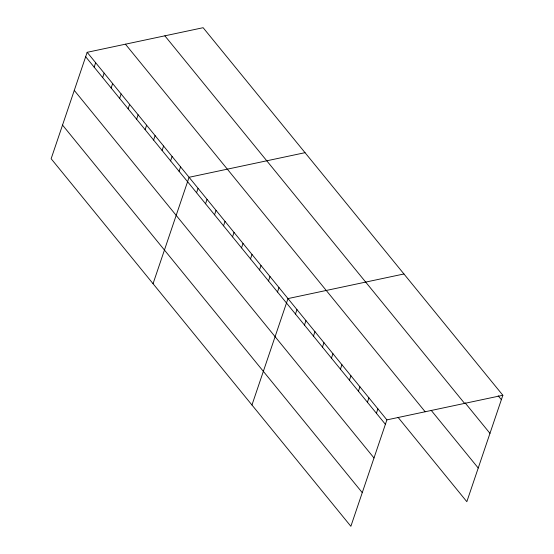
<?xml version="1.0" encoding="UTF-8"?>
<svg xmlns="http://www.w3.org/2000/svg" width="554" height="554" viewBox="0 0 554 554"><rect width="100%" height="100%" fill="white"/><g stroke="black" fill="none" stroke-linecap="round" stroke-linejoin="round"><path stroke-width="0.83" d="M87.165 52.311L51.141 158.728L350.869 526.3L386.893 419.884L87.165 52.311L203.131 27.7L502.859 395.272L466.835 501.689L398.077 417.363M94.159 67.152L95.655 62.727M102.649 77.56L104.145 73.142M111.146 87.975L112.642 83.557M119.636 98.39L121.132 93.972M128.126 108.806L129.622 104.387M136.616 119.221L138.119 114.803M145.113 129.636L146.609 125.211M153.603 140.051L155.099 135.626M162.093 150.466L163.596 146.041M170.59 160.882L172.086 156.457M179.081 171.297L180.576 166.872M153.049 283.703L189.073 177.287L305.039 152.675M196.566 192.737L198.062 188.312M205.555 203.761L207.051 199.343M214.55 214.793L216.046 210.368M223.539 225.817L225.035 221.392M232.535 236.842L234.03 232.424M241.523 247.873L243.019 243.448M250.519 258.898L252.015 254.473M259.507 269.923L261.003 265.505M268.503 280.954L269.999 276.529M277.492 291.979L278.987 287.561M251.959 405.002L287.983 298.585L403.949 273.974M295.476 314.035L296.972 309.61M304.465 325.06L305.96 320.641M313.46 336.091L314.956 331.666M322.449 347.116L323.945 342.691M331.444 358.14L332.94 353.722M340.433 369.172L341.929 364.747M349.429 380.196L350.924 375.771M358.417 391.221L359.913 386.803M367.413 402.252L368.909 397.827M376.401 413.277L377.897 408.859M386.893 419.884L502.859 395.272M498.185 395.798L501.363 399.69M465.111 402.862L489.971 433.353M164.863 35.823L464.591 403.395M431.157 410.299L478.227 468.026M125.433 44.188L425.16 411.761M85.669 56.737L385.397 424.302M74.271 90.392L373.998 457.964M62.533 125.072L362.261 492.644"/></g></svg>
